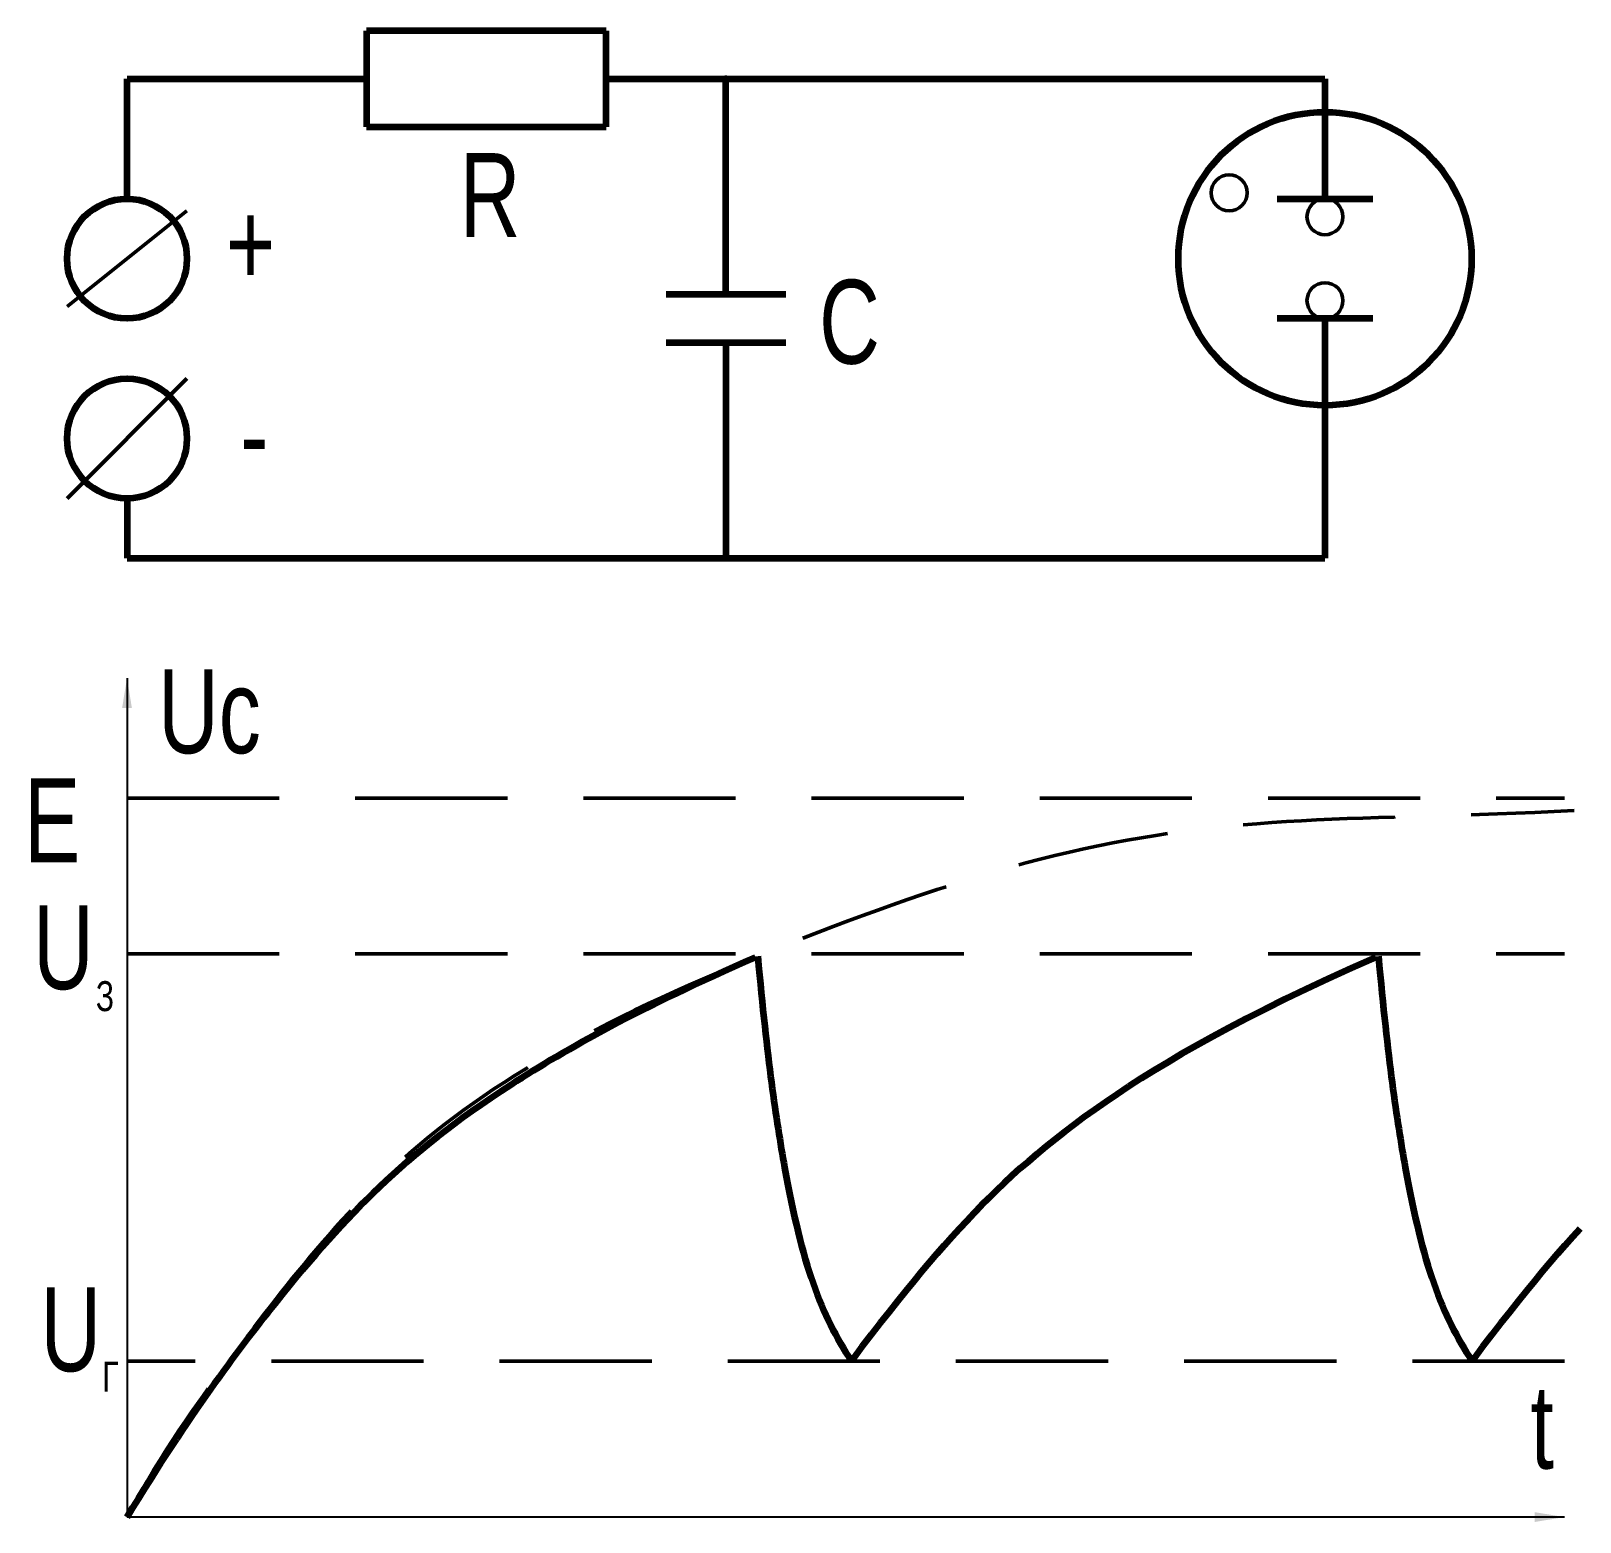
# Model space of a CAD drawing. Header units: millimetres. Extents: x -8 to 121, y -50 to 74.
import ezdxf

# ---------------------------------------------------------------- set-up
doc = ezdxf.new("R2010")
doc.units = ezdxf.units.MM
doc.linetypes.add('DASHED', pattern=[19.05, 12.7, -6.35])
doc.layers.get('0').update_dxf_attribs({"linetype": 'CONTINUOUS', "lineweight": 0})
doc.styles.get("Standard").update_dxf_attribs({"font": 'txt', "width": 0.75})
doc.dimstyles.get("Standard").update_dxf_attribs({"dimtxt": 2.5, "dimasz": 2.5, "dimexe": 1.25, "dimexo": 0.625, "dimtad": 1, "dimtxsty": 'Standard', "dimcen": 2.5, "dimadec": 0, "dimazin": 0, "dimtfac": 1, "dimtmove": 0, "dimatfit": 3, "dimfxl": 1, "dimarcsym": 0})

msp = doc.modelspace()

# ---------------------------------------------------------------- linework, layer by layer
at = {"linetype": 'CONTINUOUS', "lineweight": 100}
for p, q in [((20, 74), (20, 66)), ((40, 74), (20, 74)), ((40, 66), (40, 74)), ((0, 70), (20, 70)), ((0, 60), (0, 70)), ((40, 70), (100, 70)), ((50, 52), (50, 70)), ((100, 70), (100, 60)), ((20, 66), (40, 66)), ((96, 60), (104, 60)), ((55, 52), (45, 52)), ((104, 50), (96, 50)), ((100, 50), (100, 30)), ((45, 48), (55, 48)), ((50, 48), (50, 30)), ((0, 35), (0, 30)), ((0, 30), (100, 30)), ((102.21, -4.18), (104.26, -3.27)), ((98.42, -5.93), (100.26, -5.07)), ((100.26, -5.07), (102.21, -4.18)), ((96.68, -6.77), (98.42, -5.93)), ((93.48, -8.37), (95.04, -7.58)), ((95.04, -7.58), (96.68, -6.77)), ((92.01, -9.14), (93.48, -8.37)), ((89.31, -10.62), (90.62, -9.89)), ((90.62, -9.89), (92.01, -9.14)), ((86.87, -12.03), (88.06, -11.33)), ((88.06, -11.33), (89.31, -10.62)), ((84.67, -13.39), (85.74, -12.72)), ((85.74, -12.72), (86.87, -12.03)), ((82.65, -14.7), (83.64, -14.05)), ((83.64, -14.05), (84.67, -13.39)), ((80.79, -15.98), (81.7, -15.35)), ((81.7, -15.35), (82.65, -14.7)), ((79.07, -17.23), (79.91, -16.61)), ((79.91, -16.61), (80.79, -15.98)), ((77.47, -18.47), (78.25, -17.85)), ((78.25, -17.85), (79.07, -17.23)), ((75.98, -19.69), (76.71, -19.08)), ((76.71, -19.08), (77.47, -18.47)), ((74.57, -20.9), (75.27, -20.29)), ((75.27, -20.29), (75.98, -19.69)), ((73.24, -22.12), (73.9, -21.51)), ((73.9, -21.51), (74.57, -20.9)), ((71.96, -23.36), (72.59, -22.74)), ((72.59, -22.74), (73.24, -22.12)), ((70.71, -24.62), (71.33, -23.98)), ((71.33, -23.98), (71.96, -23.36)), ((69.48, -25.93), (70.1, -25.27)), ((70.1, -25.27), (70.71, -24.62)), ((68.25, -27.3), (68.87, -26.6)), ((68.87, -26.6), (69.48, -25.93)), ((120.06, -27.3), (120.68, -26.6)), ((120.68, -26.6), (121.29, -25.93)), ((66.99, -28.75), (67.62, -28.01)), ((67.62, -28.01), (68.25, -27.3)), ((118.8, -28.75), (119.43, -28.01)), ((119.43, -28.01), (120.06, -27.3)), ((65.7, -30.31), (66.35, -29.51)), ((66.35, -29.51), (66.99, -28.75)), ((117.51, -30.31), (118.16, -29.51)), ((118.16, -29.51), (118.8, -28.75)), ((65.03, -31.13), (65.7, -30.31)), ((116.84, -31.13), (117.51, -30.31)), ((63.64, -32.87), (64.34, -31.98)), ((64.34, -31.98), (65.03, -31.13)), ((115.45, -32.87), (116.15, -31.98)), ((116.15, -31.98), (116.84, -31.13)), ((62.91, -33.79), (63.64, -32.87)), ((114.72, -33.79), (115.45, -32.87)), ((61.38, -35.78), (62.16, -34.76)), ((62.16, -34.76), (62.91, -33.79)), ((113.19, -35.78), (113.97, -34.76)), ((113.97, -34.76), (114.72, -33.79)), ((60.58, -36.86), (61.38, -35.78)), ((112.39, -36.86), (113.19, -35.78))]:
    msp.add_line(p, q, dxfattribs=at)
at = {"linetype": 'CONTINUOUS', "lineweight": 50}
for p, q in [((-5, 51), (5, 59)), ((-5, 35), (5, 45))]:
    msp.add_line(p, q, dxfattribs=at)
at = {"linetype": 'DASHED', "lineweight": 50}
for p, q in [((0, 10), (120, 10)), ((0, -3), (120, -3)), ((120, -37), (0, -37))]:
    msp.add_line(p, q, dxfattribs=at)
at = {"linetype": 'CONTINUOUS', "lineweight": 100}
for centre, radius in [((100, 55), 12.24), ((0, 55), 5), ((0, 40), 5)]:
    msp.add_circle(centre, radius, dxfattribs=at)
at = {"linetype": 'CONTINUOUS', "lineweight": 50}
for centre in [(92, 60.5), (100, 58.5), (100, 51.5)]:
    msp.add_circle(centre, 1.5, dxfattribs=at)
at = {"linetype": 'DASHED', "lineweight": 50}
msp.add_open_spline([(0, -50), (3.04, -44.32), (8.48, -36.96), (15.36, -27.84), (24.96, -17.6), (39.36, -8.64), (58.88, -0.48), (78.88, 6.24), (97.6, 8.48), (111.84, 8.48), (120.8, 8.96)], degree=3, dxfattribs=at)
at = {"linetype": 'CONTINUOUS', "lineweight": 100}
for points in [[(0, -50), (5.31, -41.34), (12.98, -31.1), (20.73, -22.32), (30.75, -14.21), (42.76, -7.53), (52.45, -3.27)], [(52.65, -3.19), (53.44, -11.84), (54.88, -21.76), (57.12, -31.04), (59.2, -35.04), (60.48, -37)], [(104.46, -3.19), (105.25, -11.84), (106.69, -21.76), (108.93, -31.04), (111.01, -35.04), (112.29, -37)]]:
    msp.add_open_spline(points, degree=3, dxfattribs=at)
at = {"linetype": 'CONTINUOUS', "lineweight": 200}
for p in [(50, 70), (50, 30)]:
    msp.add_point(p, dxfattribs=at)

# ---------------------------------------------------------------- texts
at = {"linetype": 'CONTINUOUS', "lineweight": 100, "char_height": 7, "width": 100, "attachment_point": 5}
for s, insert in [('R', (30.31, 60.31)), ('+', (10.31, 56.25)), ('C', (60.31, 49.69)), ('-', (10.63, 40.31)), ('Uc', (6.88, 17.19)), ('E', (-6.25, 8.13)), ('U', (-5.31, -2.5)), ('U', (-4.69, -34.38)), ('t', (118.13, -42.5))]:
    msp.add_mtext(s, dxfattribs=dict(at, insert=insert))
at = {"linetype": 'CONTINUOUS', "lineweight": 50, "char_height": 2.5, "width": 100, "attachment_point": 5}
for s, insert in [('З', (-1.84, -6.55)), ('Г', (-1.38, -38.29))]:
    msp.add_mtext(s, dxfattribs=dict(at, insert=insert))

# ---------------------------------------------------------------- leaders
at = {"linetype": 'CONTINUOUS', "lineweight": 100}
for points in [[(0, 20), (0, -50)], [(120, -50), (0, -50)]]:
    msp.add_leader(points, dimstyle='Standard', dxfattribs=at)

doc.saveas('drawing.dxf')
